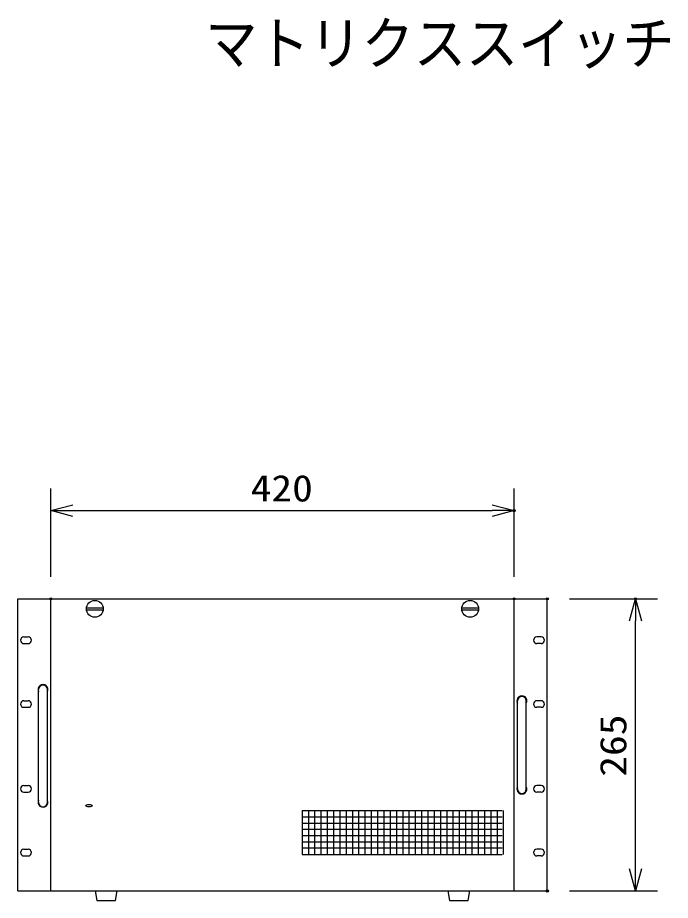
# Model space of a CAD drawing. Units: millimetres, scale not verified. Extents: x -62 to 63, y -116 to 117.
# Drawn here: x -52.5 to 6.6, y 37.2 to 117.3 of the extents above; entities that cross this region are included whole.
import ezdxf
from ezdxf.enums import TextEntityAlignment as Align

# ---------------------------------------------------------------- set-up
doc = ezdxf.new("R2010")
doc.units = ezdxf.units.MM
doc.header["$LTSCALE"] = 0.391807
doc.header["$PDMODE"] = 32
doc.header["$PDSIZE"] = 0.196
for name, color, linetype in [('0-0_MOJI1', 2, 'Continuous'), ('0-2_GAIKEI', 1, 'Continuous'), ('0-3_WAKU', 1, 'Continuous')]:
    doc.layers.add(name, color=color, linetype=linetype)
doc.styles.add('ＭＳ ゴシック', font='')
doc.styles.get('ＭＳ ゴシック').set_extended_font_data('MS Gothic')

# ---------------------------------------------------------------- blocks, each defined once
blk = doc.blocks.new('_OPEN30')
at = {"layer": '0-3_WAKU', "color": 7}
blk.add_line((0, 0), (-1, 0), dxfattribs=at)
blk.add_lwpolyline([(-1, 0.2679), (0, 0), (-1, -0.2679)], dxfattribs=at)

msp = doc.modelspace()

# ---------------------------------------------------------------- linework, layer by layer
at = {"layer": '0-2_GAIKEI', "color": 3}
for p, q in [((-49.5088, 66.5682), (-49.5088, 74.5682)), ((-7.5088, 66.5682), (-7.5088, 74.5682)), ((-47.5088, 72.5682), (-9.5088, 72.5682)), ((-2.5088, 64.5682), (5.4912, 64.5682)), ((3.4912, 40.0681), (3.4912, 62.5682)), ((-2.5088, 38.0681), (5.4912, 38.0681))]:
    msp.add_line(p, q, dxfattribs=at)
at = {"layer": '0-2_GAIKEI', "color": 7}
for p, q in [((-52.5088, 38.0681), (-52.5088, 64.5682)), ((-52.5088, 64.5682), (-49.5088, 64.5682)), ((-49.5088, 64.5682), (-7.5088, 64.5682)), ((-49.5088, 38.0681), (-49.5088, 64.5682)), ((-7.5088, 38.0681), (-7.5088, 64.5682)), ((-7.5088, 64.5682), (-4.5088, 64.5682)), ((-4.5088, 38.0681), (-4.5088, 64.5682)), ((-50.6088, 46.1106), (-50.6088, 56.3399)), ((-49.8088, 46.1106), (-49.8088, 56.3399)), ((-7.2088, 47.3181), (-7.2088, 55.3181)), ((-6.4088, 47.3181), (-6.4088, 55.3181)), ((-52.5088, 38.0681), (-49.5088, 38.0681)), ((-49.5088, 38.0681), (-7.5088, 38.0681)), ((-7.5088, 38.0681), (-4.5088, 38.0681))]:
    msp.add_line(p, q, dxfattribs=at)
at = {"layer": '0-2_GAIKEI'}
for p, q in [((-46.2701, 63.7497), (-44.765, 63.7497)), ((-46.2701, 63.5679), (-44.7541, 63.5679)), ((-12.2528, 63.7497), (-10.748, 63.7497)), ((-12.2528, 63.5679), (-10.7371, 63.5679)), ((-51.9588, 61.1058), (-51.5588, 61.1058)), ((-5.0588, 61.1058), (-5.4588, 61.1058)), ((-51.9588, 60.5058), (-51.5588, 60.5058)), ((-5.0588, 60.5058), (-5.4588, 60.5058)), ((-51.9588, 55.3258), (-51.5588, 55.3258)), ((-5.0588, 55.3258), (-5.4588, 55.3258)), ((-51.9588, 54.7258), (-51.5588, 54.7258)), ((-5.0588, 54.7258), (-5.4588, 54.7258)), ((-51.9588, 47.6258), (-51.5588, 47.6258)), ((-5.0588, 47.6258), (-5.4588, 47.6258)), ((-51.9588, 47.0258), (-51.5588, 47.0258)), ((-5.0588, 47.0258), (-5.4588, 47.0258)), ((-26.735, 45.3702), (-8.5893, 45.3702)), ((-26.165, 45.3702), (-26.165, 41.3693)), ((-25.595, 45.3702), (-25.595, 41.3693)), ((-25.025, 45.3702), (-25.025, 41.3693)), ((-24.455, 45.3702), (-24.455, 41.3693)), ((-23.885, 45.3702), (-23.885, 41.3693)), ((-23.315, 45.3702), (-23.315, 41.3693)), ((-22.745, 45.3702), (-22.745, 41.3693)), ((-22.175, 45.3702), (-22.175, 41.3693)), ((-21.605, 45.3702), (-21.605, 41.3693)), ((-21.035, 45.3702), (-21.035, 41.3693)), ((-20.465, 45.3702), (-20.465, 41.3693)), ((-19.895, 45.3702), (-19.895, 41.3693)), ((-19.325, 45.3702), (-19.325, 41.3693)), ((-18.755, 45.3702), (-18.755, 41.3693)), ((-18.185, 45.3702), (-18.185, 41.3693)), ((-17.615, 45.3702), (-17.615, 41.3693)), ((-17.045, 45.3702), (-17.045, 41.3693)), ((-16.475, 45.3702), (-16.475, 41.3693)), ((-15.905, 45.3702), (-15.905, 41.3693)), ((-15.335, 45.3702), (-15.335, 41.3693)), ((-14.765, 45.3702), (-14.765, 41.3693)), ((-14.195, 45.3702), (-14.195, 41.3693)), ((-13.625, 45.3702), (-13.625, 41.3693)), ((-13.055, 45.3702), (-13.055, 41.3693)), ((-12.485, 45.3702), (-12.485, 41.3693)), ((-11.915, 45.3702), (-11.915, 41.3693)), ((-11.345, 45.3702), (-11.345, 41.3693)), ((-10.775, 45.3702), (-10.775, 41.3693)), ((-10.205, 45.3702), (-10.205, 41.3693)), ((-9.635, 45.3702), (-9.635, 41.3693)), ((-9.065, 45.3702), (-9.065, 41.3693)), ((-8.495, 45.3702), (-8.495, 41.3693)), ((-26.735, 44.7898), (-8.5893, 44.7898)), ((-26.735, 44.2094), (-8.5893, 44.2094)), ((-26.735, 43.6612), (-8.5893, 43.6612)), ((-26.735, 43.097), (-8.5893, 43.097)), ((-26.735, 42.5246), (-8.5893, 42.5246)), ((-51.9588, 41.8461), (-51.5588, 41.8461)), ((-26.735, 41.9684), (-8.5893, 41.9684)), ((-5.0588, 41.8461), (-5.4588, 41.8461)), ((-51.9588, 41.2461), (-51.5588, 41.2461)), ((-5.0588, 41.2461), (-5.4588, 41.2461))]:
    msp.add_line(p, q, dxfattribs=at)
msp.add_lwpolyline([(-26.735, 45.3702), (-26.735, 41.3693), (-8.5893, 41.3693)], dxfattribs=at)
at = {"layer": '0-2_GAIKEI', "color": 7}
for points in [[(-45.4857, 38.0681), (-45.3357, 37.2181), (-43.6357, 37.2181), (-43.4857, 38.0681)], [(-13.5318, 38.0681), (-13.3818, 37.2181), (-11.6818, 37.2181), (-11.5318, 38.0681)]]:
    msp.add_lwpolyline(points, dxfattribs=at)
at = {"layer": '0-2_GAIKEI'}
for centre in [(-45.5175, 63.6587), (-11.5004, 63.6587)]:
    msp.add_circle(centre, 0.7579, dxfattribs=at)
for centre, start, end in [((-51.9588, 60.8058), 90, 270), ((-51.5588, 60.8058), 270, 90), ((-5.4588, 60.8058), 90, 270), ((-5.0588, 60.8058), 270, 90), ((-51.9588, 55.0258), 90, 270), ((-51.5588, 55.0258), 270, 90), ((-5.4588, 55.0258), 90, 270), ((-5.0588, 55.0258), 270, 90), ((-51.9588, 47.3258), 90, 270), ((-51.5588, 47.3258), 270, 90), ((-5.4588, 47.3258), 90, 270), ((-5.0588, 47.3258), 270, 90), ((-51.9588, 41.5461), 90, 270), ((-51.5588, 41.5461), 270, 90), ((-5.4588, 41.5461), 90, 270), ((-5.0588, 41.5461), 270, 90)]:
    msp.add_arc(centre, 0.3, start, end, dxfattribs=at)
at = {"layer": '0-2_GAIKEI', "color": 7}
for centre, radius, start, end in [((-50.2088, 56.3399), 0.45, 332.73396, 207.26604), ((-50.2088, 56.3399), 0.4, 0, 180), ((-6.8088, 55.3181), 0.45, 332.73396, 207.26604), ((-6.8088, 55.3181), 0.4, 0, 180), ((-6.8088, 47.3181), 0.45, 152.73396, 27.26604), ((-6.8088, 47.3181), 0.4, 180, 0), ((-50.2088, 46.1106), 0.45, 152.73396, 27.26604), ((-50.2088, 46.1106), 0.4, 180, 0)]:
    msp.add_arc(centre, radius, start, end, dxfattribs=at)
at = {"layer": '0-2_GAIKEI'}
msp.add_ellipse((-46.0443, 45.8122), major_axis=(0.2852, 0), ratio=0.402407, dxfattribs=at)
at = {"layer": '0-3_WAKU', "color": 7}
for p in [(-7.5088, 72.5682), (-49.5088, 64.5682), (-7.5088, 64.5682), (-4.5088, 64.5682), (3.4912, 64.5682), (-4.5088, 38.0681)]:
    msp.add_point(p, dxfattribs=at)

# ---------------------------------------------------------------- block references
at = {"layer": '0-2_GAIKEI', "xscale": 2, "yscale": 2}
for p, rotation in [((-49.5088, 72.5682), 180), ((3.4912, 64.5682), 90), ((3.4912, 38.0681), 270)]:
    msp.add_blockref('_OPEN30', p, dxfattribs=dict(at, rotation=rotation))
msp.add_blockref('_OPEN30', (-7.5088, 72.5682), dxfattribs=at)

# ---------------------------------------------------------------- texts
at = {"layer": '0-0_MOJI1', "style": 'ＭＳ ゴシック', "width": 0.9}
msp.add_text('マトリクススイッチャー', height=3.849, dxfattribs=at).set_placement((-35.5, 111.8932), align=Align.BOTTOM_LEFT)
at = {"layer": '0-2_GAIKEI', "color": 3, "style": 'ＭＳ ゴシック', "width": 1.15}
msp.add_text('420', height=2.404, dxfattribs=at).set_placement((-31.3959, 72.6777), align=Align.BOTTOM_LEFT)
msp.add_text('265', height=2.404, rotation=90, dxfattribs=at).set_placement((3.3817, 48.431), align=Align.BOTTOM_LEFT)

doc.saveas('drawing.dxf')
